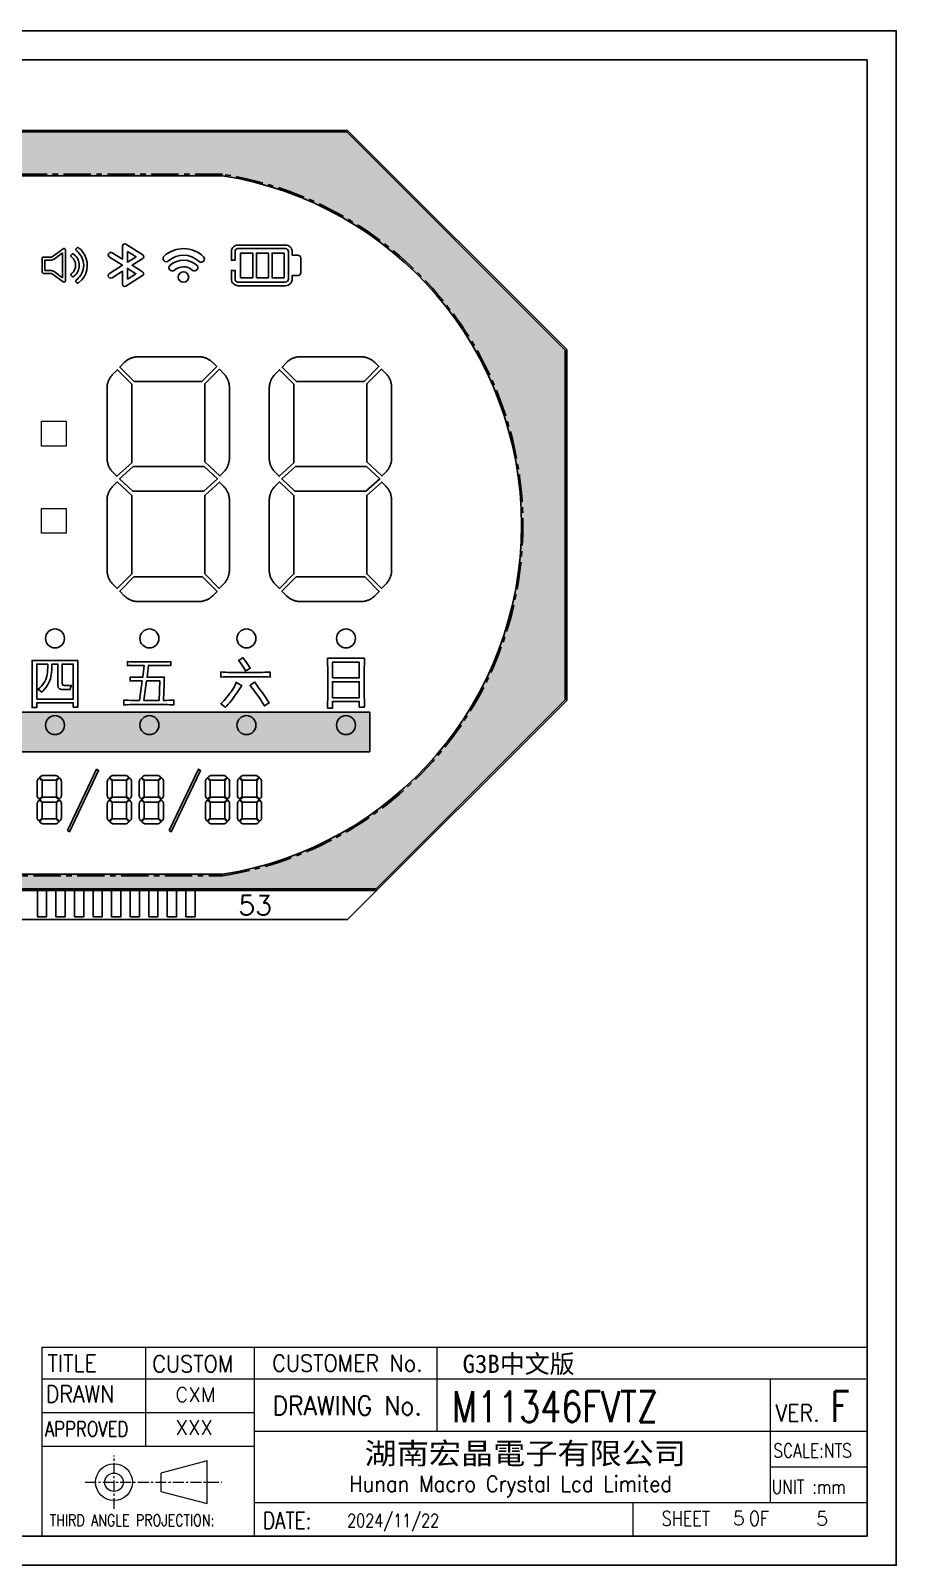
# Model space of a CAD drawing. Header units: millimetres. Extents: x 1653 to 3206, y -200 to 97.
# Drawn here: x 3088 to 3206.4, y -199.6 to 10.4 of the extents above; entities that cross this region are included whole.
import ezdxf
from ezdxf.enums import TextEntityAlignment as Align

# ---------------------------------------------------------------- set-up
doc = ezdxf.new("R2010")
doc.units = ezdxf.units.MM
doc.header["$LTSCALE"] = 3
doc.linetypes.add('CENTER', pattern=[2, 1.25, -0.25, 0.25, -0.25])
for name, color, linetype in [('DIM', 4, 'Continuous'), ('PR', 8, 'Continuous'), ('PR1', 7, 'Continuous')]:
    doc.layers.add(name, color=color, linetype=linetype)
doc.styles.add('romans', font='romans.shx')
doc.styles.get("Standard").update_dxf_attribs({"font": 'simplex.shx'})
doc.styles.add('WMF-宋体0', font='SimSun.ttf')
doc.styles.add('样式 1', font='SimSun.ttf')

# ---------------------------------------------------------------- blocks, each defined once
blk = doc.blocks.new('T')
at = {"lineweight": 18}
for p, q in [((194.26, 29.87), (194.26, 16.29)), ((209.19, 4), (209.19, 29.87)), ((180.11, 25.54), (292.82, 25.54)), ((279.76, 25.54), (279.76, 8.58)), ((180.11, 20.92), (209.19, 20.92)), ((209.19, 18.36), (293, 18.36)), ((180.11, 16.29), (209.19, 16.29)), ((209.19, 8.58), (293, 8.58)), ((260.96, 8.58), (260.96, 4))]:
    blk.add_line(p, q, dxfattribs=at)
at = {"lineweight": 18, "ltscale": 5}
for p, q in [((234.1, 29.87), (234.1, 18.36)), ((279.76, 13.47), (293, 13.47))]:
    blk.add_line(p, q, dxfattribs=at)
at = {"linetype": 'CENTER', "lineweight": 18, "ltscale": 0.4}
for p, q in [((189.94, 7.71), (189.94, 15.03)), ((186, 11.37), (204.69, 11.37))]:
    blk.add_line(p, q, dxfattribs=at)
for points in [[(0, 0), (297, 0), (297, 210), (0, 210)], [(4, 4), (293, 4), (293, 206), (4, 206)]]:
    blk.add_lwpolyline(points, close=True)
at = {"lineweight": 18}
blk.add_lwpolyline([(293, 29.87), (293, 4), (180.11, 4), (180.11, 29.87)], close=True, dxfattribs=at)
at = {"linetype": 'Continuous', "lineweight": 18}
blk.add_lwpolyline([(196.37, 10.11), (202.71, 8.45), (202.71, 14.29), (196.37, 12.63)], close=True, dxfattribs=at)
for radius in [2.52, 1.26]:
    blk.add_circle((189.94, 11.37), radius, dxfattribs=at)
at = {"lineweight": 18}
for s, height, width, p in [('TITLE', 2.3, 0.9, (180.85, 26.49)), ('CUSTOM', 2.3, 0.9, (195.19, 26.42)), ('DRAWN', 2.3, 0.9, (180.6, 22.29)), ('APPROVED', 2.07, 0.8, (180.48, 17.63)), ('SCALE:NTS', 1.92, 0.8, (280.18, 14.76)), ('UNIT :mm', 1.92, 0.8, (279.95, 9.79)), ('THIRD ANGLE PROJECTION:', 1.5843, 0.8, (181.15, 5.37)), ('DATE:', 2.3, 0.8, (210.33, 4.97)), ('SHEET    OF', 2, 0.8, (264.9, 5.42))]:
    blk.add_text(s, height=height, dxfattribs=dict(at, width=width)).set_placement(p)
at = {"lineweight": 18, "width": 0.9}
for s, height, p in [('CUSTOMER No.', 2.3, (221.88, 27.67)), ('DRAWING No.', 2.622, (221.84, 21.85)), ('VER.', 2.3, (283.5, 20.85))]:
    blk.add_text(s, height=height, dxfattribs=at).set_placement(p, align=Align.MIDDLE_CENTER)
at = {"ltscale": 5, "style": 'WMF-宋体0', "width": 1.1}
blk.add_text('湖南宏晶電子有限公司', height=2.931, dxfattribs=at).set_placement((224.23, 13.85))
at = {"width": 0.9}
blk.add_text('Hunan Macro Crystal Lcd Limited', height=2.1725, dxfattribs=at).set_placement((222.14, 10.06))
at = {"layer": 'DIM', "color": 4, "lineweight": 18, "true_color": 0x00ffff, "style": '样式 1'}
blk.add_text('G3B中文版', height=2.5, dxfattribs=at).set_placement((237.64, 26.32))
at = {"layer": 'DIM', "lineweight": 18}
for s, p in [('CXM', (198.33, 22.36)), ('XXX', (198.35, 17.86))]:
    blk.add_text(s, height=1.986, dxfattribs=at).set_placement(p)
at = {"layer": 'DIM', "lineweight": 25, "width": 0.8}
blk.add_text('M11346FVTZ', height=4.2, dxfattribs=at).set_placement((236.17, 19.61))
at = {"layer": 'DIM', "lineweight": 18, "width": 0.8}
for s, height, p in [('F', 4.2, (287.99, 19.65)), ('2024/11/22', 1.8, (221.85, 5.23))]:
    blk.add_text(s, height=height, dxfattribs=at).set_placement(p)

msp = doc.modelspace()

# ---------------------------------------------------------------- hatches: boundary and pattern name
at = {"layer": 'PR', "ltscale": 5.568232}
h = msp.add_hatch(color=256, dxfattribs=at)
h.paths.add_polyline_path([(2961.409, -3.448), (2931.526, -33.331), (2931.526, -81.165), (2957.409, -107.048), (3135.243, -107.048), (3161.126, -81.165), (3161.126, -33.331), (3131.243, -3.448)])
edge = h.paths.add_edge_path(flags=16)
edge.add_line((3114.189, -9.448), (2980.337, -9.448))
edge.add_arc((2985.616, -57.248), 48.091, 96.30279, 263.69721)
edge.add_line((2980.337, -105.048), (3114.189, -105.048))
edge.add_arc((3106.75, -57.248), 48.375, 278.84584, 441.15416)
at = {"layer": 'PR1'}
h = msp.add_hatch(color=1, dxfattribs=at)
h.paths.add_polyline_path([(3048.963, -82.835), (3134.356, -82.835), (3134.356, -88.263), (3048.963, -88.263)])
edge = h.paths.add_edge_path()
edge.add_line((3039.529, -54.723), (3031.854, -54.723))
edge.add_line((3031.854, -54.723), (3028.843, -57.403))
edge.add_line((3028.843, -57.403), (3010.153, -57.403))
edge.add_arc((2992.526, -58.539), 17.664, 3.68918, 89.89546)
edge.add_line((2992.558, -40.876), (2992.558, -21.347))
edge.add_line((2992.558, -21.347), (2990.526, -18.894))
edge.add_line((2990.526, -18.894), (2989.874, -11.456))
edge.add_arc((2992.526, -58.539), 47.158, 4.64143, 93.22354, ccw=False)

# ---------------------------------------------------------------- linework, layer by layer
for p, q in [((3089.51, -22.608), (3089.51, -20.808)), ((3089.71, -20.608), (3090.679, -20.608)), ((3090.916, -20.53), (3092.391, -19.443)), ((3092.31, -20), (3091.153, -20.852)), ((3092.31, -23.417), (3092.31, -20)), ((3092.71, -19.604), (3092.71, -23.812)), ((3089.515, -22.668), (3089.512, -22.652)), ((3090.68, -22.809), (3089.71, -22.808)), ((3090.679, -21.008), (3089.91, -21.008)), ((3089.91, -21.008), (3089.91, -22.408)), ((3089.91, -22.408), (3090.68, -22.409)), ((3092.391, -23.973), (3090.917, -22.887)), ((3091.154, -22.565), (3092.31, -23.417)), ((3103.452, -81.244), (3105.535, -81.244)), ((2957.326, -107.248), (3135.326, -107.248))]:
    msp.add_line(p, q)
at = {"linetype": 'Continuous'}
msp.add_lwpolyline([(2931.326, -33.248), (2931.326, -81.248), (2961.326, -111.248), (3131.326, -111.248), (3161.326, -81.248), (3161.326, -33.248), (3131.326, -3.248), (2961.326, -3.248)], close=True, dxfattribs=at)
at = {"linetype": 'CENTER'}
msp.add_lwpolyline([(3114.205, -9.248), (2980.326, -9.248, 0.8958365), (2980.326, -105.248), (3114.205, -105.248, 0.8566864)], format="xyb", close=True, dxfattribs=at)
for points in [[(3103.278, -22.609), (3101.832, -21.708), (3103.297, -20.795, 0.5551924), (3103.297, -20.286), (3100.967, -18.834, 0.5885902), (3100.508, -19.089), (3100.508, -20.883), (3099.111, -20.013, 1), (3098.741, -20.607), (3100.508, -21.708), (3098.741, -22.809, 1), (3099.111, -23.403), (3100.508, -22.533), (3100.508, -24.303, 0.5885902), (3100.967, -24.558), (3103.278, -23.118, 0.5551924)], [(3093.574, -20.607, -0.486309), (3093.574, -22.81, 0.0572248), (3093.501, -22.881, 0.2780275), (3093.47, -23.057, 0.1308688), (3093.613, -23.241, 0.2536579), (3093.773, -23.266, 0.0883489), (3093.883, -23.203, 0.4862105), (3093.883, -20.213, 0.0571379), (3093.796, -20.159, 0.2785348), (3093.618, -20.172, 0.1304528), (3093.473, -20.354, 0.2536873), (3093.487, -20.515, 0.0882698)], [(3094.253, -19.741, -0.4862143), (3094.253, -23.675, 0.0662183), (3094.174, -23.754, 0.2673369), (3094.149, -23.922, 0.1301906), (3094.292, -24.107, 0.2536268), (3094.452, -24.132, 0.0883878), (3094.562, -24.069, 0.3620283), (3095.366, -20.31, 0.1060279), (3094.562, -19.348, 0.0643918), (3094.466, -19.29, 0.2670806), (3094.297, -19.306, 0.130471), (3094.152, -19.488, 0.2540977), (3094.165, -19.65, 0.0884375)], [(3106.818, -21.109, -0.3918182), (3111.001, -21.178, 0.9180194), (3111.623, -20.528, 0.3918182), (3106.217, -20.438, 0.9906815)], [(3116.329, -18.931, 0.4142136), (3115.429, -19.831), (3115.429, -21.017), (3115.929, -21.017), (3115.929, -19.831, -0.4142136), (3116.329, -19.431), (3122.841, -19.431, -0.4142136), (3123.241, -19.831), (3123.241, -23.604, -0.4142136), (3122.841, -24.004), (3116.329, -24.004, -0.4142136), (3115.929, -23.604), (3115.929, -22.417), (3115.429, -22.417), (3115.429, -23.604, 0.4142136), (3116.329, -24.504), (3122.841, -24.504, 0.4142136), (3123.741, -23.604), (3123.741, -23.117), (3124.517, -23.117, 0.4142136), (3124.917, -22.717), (3124.917, -20.717, 0.4142136), (3124.517, -20.317), (3123.741, -20.317), (3123.741, -19.831, 0.4142136), (3122.841, -18.931)], [(3107.592, -22.414, -0.391484), (3110.123, -22.399, 0.7368701), (3110.799, -21.8, 0.3981998), (3107, -21.736, 0.8784015)]]:
    msp.add_lwpolyline(points, format="xyb", close=True)
for points in [[(3101.208, -19.809), (3101.208, -21.272), (3102.382, -20.541)], [(3116.689, -23.404), (3118.34, -23.404), (3118.34, -20.031), (3116.689, -20.031)], [(3118.84, -23.404), (3120.49, -23.404), (3120.49, -20.031), (3118.84, -20.031)], [(3122.641, -23.404), (3120.99, -23.404), (3120.99, -20.031), (3122.641, -20.031)], [(3101.208, -23.583), (3101.208, -22.144), (3102.363, -22.864)], [(3100.826, -34.958), (3100.898, -34.893), (3100.973, -34.83), (3101.05, -34.769), (3101.13, -34.712), (3101.211, -34.657), (3101.294, -34.605), (3101.379, -34.556), (3101.465, -34.511), (3101.553, -34.468), (3101.643, -34.428), (3101.734, -34.392), (3101.826, -34.359), (3101.919, -34.329), (3102.013, -34.303), (3102.108, -34.28), (3102.204, -34.261), (3102.301, -34.244), (3102.398, -34.232), (3102.495, -34.222), (3102.593, -34.216), (3102.691, -34.214), (3102.716, -34.214), (3110.913, -34.214), (3111.011, -34.215), (3111.108, -34.22), (3111.206, -34.229), (3111.303, -34.241), (3111.4, -34.256), (3111.496, -34.275), (3111.591, -34.297), (3111.686, -34.322), (3111.779, -34.351), (3111.872, -34.383), (3111.963, -34.419), (3112.053, -34.457), (3112.141, -34.499), (3112.228, -34.544), (3112.313, -34.592), (3112.397, -34.644), (3112.478, -34.698), (3112.558, -34.755), (3112.636, -34.814), (3112.711, -34.877), (3112.784, -34.942), (3112.855, -35.009), (3112.872, -35.027), (3113.421, -35.573), (3111.397, -37.598), (3102.132, -37.598), (3100.157, -35.625), (3100.755, -35.026)], [(3123.025, -34.958), (3123.098, -34.893), (3123.173, -34.83), (3123.25, -34.769), (3123.329, -34.712), (3123.41, -34.657), (3123.493, -34.605), (3123.578, -34.556), (3123.665, -34.511), (3123.753, -34.468), (3123.842, -34.428), (3123.933, -34.392), (3124.025, -34.359), (3124.119, -34.329), (3124.213, -34.303), (3124.308, -34.28), (3124.404, -34.261), (3124.5, -34.244), (3124.597, -34.232), (3124.695, -34.222), (3124.793, -34.216), (3124.89, -34.214), (3124.916, -34.214), (3133.112, -34.214), (3133.21, -34.215), (3133.308, -34.22), (3133.406, -34.229), (3133.503, -34.241), (3133.599, -34.256), (3133.695, -34.275), (3133.791, -34.297), (3133.885, -34.322), (3133.979, -34.351), (3134.071, -34.383), (3134.163, -34.419), (3134.252, -34.457), (3134.341, -34.499), (3134.428, -34.544), (3134.513, -34.592), (3134.596, -34.644), (3134.678, -34.698), (3134.758, -34.755), (3134.835, -34.814), (3134.91, -34.877), (3134.984, -34.942), (3135.054, -35.009), (3135.072, -35.027), (3135.62, -35.573), (3133.596, -37.598), (3124.331, -37.598), (3122.356, -35.625), (3122.955, -35.026)], [(3098.406, -38.473), (3098.411, -38.375), (3098.42, -38.278), (3098.432, -38.18), (3098.447, -38.084), (3098.466, -37.988), (3098.488, -37.892), (3098.513, -37.798), (3098.542, -37.704), (3098.574, -37.612), (3098.61, -37.521), (3098.648, -37.431), (3098.69, -37.342), (3098.735, -37.255), (3098.783, -37.17), (3098.834, -37.086), (3098.888, -37.005), (3098.945, -36.925), (3099.005, -36.847), (3099.067, -36.772), (3099.132, -36.699), (3099.199, -36.627), (3099.217, -36.609), (3099.82, -36.007), (3101.789, -37.976), (3101.789, -48.733), (3099.765, -50.578), (3099.217, -50.029), (3099.149, -49.959), (3099.084, -49.886), (3099.021, -49.811), (3098.96, -49.734), (3098.903, -49.655), (3098.848, -49.574), (3098.796, -49.491), (3098.748, -49.406), (3098.702, -49.319), (3098.659, -49.231), (3098.62, -49.142), (3098.583, -49.051), (3098.55, -48.959), (3098.521, -48.865), (3098.494, -48.771), (3098.471, -48.676), (3098.452, -48.58), (3098.436, -48.484), (3098.423, -48.387), (3098.413, -48.289), (3098.407, -48.191), (3098.405, -48.094), (3098.405, -48.068), (3098.405, -38.571)], [(3115.156, -38.331), (3115.159, -38.433), (3115.159, -48.068), (3115.157, -48.166), (3115.152, -48.264), (3115.143, -48.361), (3115.132, -48.458), (3115.116, -48.555), (3115.098, -48.651), (3115.075, -48.746), (3115.05, -48.841), (3115.021, -48.934), (3114.989, -49.027), (3114.953, -49.118), (3114.915, -49.208), (3114.873, -49.296), (3114.828, -49.383), (3114.78, -49.469), (3114.729, -49.552), (3114.675, -49.634), (3114.618, -49.713), (3114.558, -49.791), (3114.496, -49.867), (3114.431, -49.94), (3114.364, -50.011), (3114.346, -50.03), (3113.837, -50.539), (3111.774, -48.616), (3111.774, -37.94), (3113.781, -35.931), (3114.343, -36.491), (3114.414, -36.564), (3114.479, -36.636), (3114.542, -36.711), (3114.602, -36.789), (3114.66, -36.868), (3114.714, -36.949), (3114.766, -37.032), (3114.815, -37.117), (3114.861, -37.203), (3114.904, -37.291), (3114.943, -37.381), (3114.98, -37.472), (3115.013, -37.564), (3115.042, -37.657), (3115.069, -37.751), (3115.092, -37.846), (3115.112, -37.942), (3115.128, -38.039), (3115.141, -38.136), (3115.15, -38.233)], [(3120.606, -38.473), (3120.611, -38.375), (3120.619, -38.278), (3120.631, -38.18), (3120.647, -38.084), (3120.665, -37.988), (3120.688, -37.892), (3120.713, -37.798), (3120.742, -37.704), (3120.774, -37.612), (3120.809, -37.521), (3120.848, -37.431), (3120.89, -37.342), (3120.935, -37.255), (3120.983, -37.17), (3121.034, -37.086), (3121.088, -37.005), (3121.145, -36.925), (3121.204, -36.847), (3121.266, -36.772), (3121.331, -36.699), (3121.399, -36.627), (3121.417, -36.609), (3122.019, -36.007), (3123.988, -37.976), (3123.988, -48.733), (3121.964, -50.578), (3121.417, -50.029), (3121.349, -49.959), (3121.283, -49.886), (3121.22, -49.811), (3121.16, -49.734), (3121.102, -49.655), (3121.048, -49.574), (3120.996, -49.491), (3120.947, -49.406), (3120.901, -49.319), (3120.859, -49.231), (3120.819, -49.142), (3120.783, -49.051), (3120.75, -48.959), (3120.72, -48.865), (3120.694, -48.771), (3120.671, -48.676), (3120.651, -48.58), (3120.635, -48.484), (3120.622, -48.387), (3120.613, -48.289), (3120.607, -48.191), (3120.604, -48.094), (3120.604, -48.068), (3120.604, -38.571)], [(3137.356, -38.331), (3137.358, -38.433), (3137.358, -48.068), (3137.357, -48.166), (3137.351, -48.264), (3137.343, -48.361), (3137.331, -48.458), (3137.316, -48.555), (3137.297, -48.651), (3137.275, -48.746), (3137.249, -48.841), (3137.221, -48.934), (3137.188, -49.027), (3137.153, -49.118), (3137.114, -49.208), (3137.072, -49.296), (3137.027, -49.383), (3136.979, -49.469), (3136.928, -49.552), (3136.874, -49.634), (3136.817, -49.713), (3136.758, -49.791), (3136.696, -49.867), (3136.631, -49.94), (3136.564, -50.011), (3136.545, -50.03), (3136.036, -50.539), (3133.973, -48.616), (3133.973, -37.94), (3135.98, -35.931), (3136.543, -36.491), (3136.613, -36.564), (3136.679, -36.636), (3136.741, -36.711), (3136.802, -36.789), (3136.859, -36.868), (3136.914, -36.949), (3136.966, -37.032), (3137.015, -37.117), (3137.06, -37.203), (3137.103, -37.291), (3137.143, -37.381), (3137.179, -37.472), (3137.212, -37.564), (3137.242, -37.657), (3137.268, -37.751), (3137.291, -37.846), (3137.311, -37.942), (3137.327, -38.039), (3137.34, -38.136), (3137.35, -38.233)], [(3111.634, -52.634), (3101.925, -52.634), (3100.118, -50.943), (3101.977, -49.249), (3111.708, -49.249), (3113.523, -50.941)], [(3133.834, -52.634), (3124.125, -52.634), (3122.317, -50.943), (3124.177, -49.249), (3133.907, -49.249), (3135.722, -50.941)], [(3099.149, -65.279), (3099.217, -65.35), (3099.795, -65.927), (3101.789, -63.929), (3101.789, -53.202), (3099.803, -51.344), (3099.217, -51.929), (3099.199, -51.948), (3099.132, -52.019), (3099.067, -52.092), (3099.005, -52.168), (3098.945, -52.245), (3098.888, -52.325), (3098.834, -52.407), (3098.783, -52.49), (3098.735, -52.575), (3098.69, -52.662), (3098.648, -52.751), (3098.61, -52.841), (3098.574, -52.932), (3098.542, -53.024), (3098.513, -53.118), (3098.488, -53.212), (3098.466, -53.308), (3098.447, -53.404), (3098.432, -53.501), (3098.42, -53.598), (3098.411, -53.695), (3098.406, -53.793), (3098.405, -53.891), (3098.405, -63.388), (3098.405, -63.414), (3098.407, -63.512), (3098.413, -63.609), (3098.423, -63.707), (3098.436, -63.804), (3098.452, -63.9), (3098.471, -63.996), (3098.494, -64.091), (3098.521, -64.186), (3098.55, -64.279), (3098.583, -64.371), (3098.62, -64.462), (3098.659, -64.551), (3098.702, -64.639), (3098.748, -64.726), (3098.796, -64.811), (3098.848, -64.894), (3098.903, -64.975), (3098.96, -65.054), (3099.021, -65.131), (3099.084, -65.206)], [(3114.346, -51.93), (3113.795, -51.379), (3111.774, -53.191), (3111.774, -63.921), (3113.774, -65.921), (3114.346, -65.35), (3114.364, -65.331), (3114.431, -65.26), (3114.496, -65.187), (3114.558, -65.111), (3114.618, -65.034), (3114.674, -64.954), (3114.728, -64.872), (3114.779, -64.789), (3114.827, -64.704), (3114.872, -64.617), (3114.914, -64.528), (3114.953, -64.438), (3114.989, -64.347), (3115.021, -64.255), (3115.05, -64.161), (3115.075, -64.067), (3115.097, -63.971), (3115.116, -63.875), (3115.132, -63.779), (3115.143, -63.682), (3115.152, -63.584), (3115.157, -63.486), (3115.159, -63.388), (3115.159, -53.891), (3115.159, -53.865), (3115.156, -53.767), (3115.15, -53.67), (3115.141, -53.572), (3115.128, -53.475), (3115.112, -53.379), (3115.092, -53.283), (3115.069, -53.188), (3115.042, -53.093), (3115.013, -53), (3114.98, -52.908), (3114.943, -52.817), (3114.904, -52.728), (3114.861, -52.64), (3114.815, -52.553), (3114.766, -52.468), (3114.715, -52.385), (3114.66, -52.304), (3114.602, -52.225), (3114.542, -52.148), (3114.479, -52.073), (3114.414, -52)], [(3121.349, -65.279), (3121.417, -65.35), (3121.995, -65.927), (3123.988, -63.929), (3123.988, -53.202), (3122.002, -51.344), (3121.417, -51.929), (3121.399, -51.948), (3121.331, -52.019), (3121.266, -52.092), (3121.204, -52.168), (3121.145, -52.245), (3121.088, -52.325), (3121.034, -52.407), (3120.983, -52.49), (3120.935, -52.575), (3120.89, -52.662), (3120.848, -52.751), (3120.809, -52.841), (3120.774, -52.932), (3120.742, -53.024), (3120.713, -53.118), (3120.687, -53.212), (3120.665, -53.308), (3120.647, -53.404), (3120.631, -53.501), (3120.619, -53.598), (3120.611, -53.695), (3120.606, -53.793), (3120.604, -53.891), (3120.604, -63.388), (3120.604, -63.414), (3120.607, -63.512), (3120.613, -63.609), (3120.622, -63.707), (3120.635, -63.804), (3120.651, -63.9), (3120.671, -63.996), (3120.694, -64.091), (3120.72, -64.186), (3120.75, -64.279), (3120.783, -64.371), (3120.819, -64.462), (3120.859, -64.551), (3120.901, -64.639), (3120.947, -64.726), (3120.996, -64.811), (3121.048, -64.894), (3121.102, -64.975), (3121.16, -65.054), (3121.22, -65.131), (3121.283, -65.206)], [(3136.545, -51.93), (3135.994, -51.379), (3133.973, -53.191), (3133.973, -63.921), (3135.974, -65.921), (3136.545, -65.35), (3136.563, -65.331), (3136.63, -65.26), (3136.695, -65.187), (3136.757, -65.111), (3136.817, -65.034), (3136.874, -64.954), (3136.928, -64.872), (3136.979, -64.789), (3137.027, -64.704), (3137.072, -64.617), (3137.114, -64.528), (3137.153, -64.438), (3137.188, -64.347), (3137.22, -64.255), (3137.249, -64.161), (3137.275, -64.067), (3137.297, -63.971), (3137.316, -63.875), (3137.331, -63.779), (3137.343, -63.682), (3137.351, -63.584), (3137.357, -63.486), (3137.358, -63.388), (3137.358, -53.891), (3137.358, -53.865), (3137.356, -53.767), (3137.35, -53.67), (3137.34, -53.572), (3137.327, -53.475), (3137.311, -53.379), (3137.291, -53.283), (3137.268, -53.188), (3137.242, -53.093), (3137.212, -53), (3137.179, -52.908), (3137.143, -52.817), (3137.103, -52.728), (3137.061, -52.64), (3137.015, -52.553), (3136.966, -52.468), (3136.914, -52.385), (3136.859, -52.304), (3136.802, -52.225), (3136.742, -52.148), (3136.679, -52.073), (3136.613, -52)], [(3111.479, -64.344), (3113.462, -66.327), (3112.874, -66.916), (3112.804, -66.984), (3112.731, -67.049), (3112.656, -67.112), (3112.579, -67.173), (3112.5, -67.23), (3112.419, -67.285), (3112.336, -67.337), (3112.251, -67.386), (3112.164, -67.432), (3112.076, -67.474), (3111.987, -67.514), (3111.896, -67.55), (3111.804, -67.583), (3111.711, -67.613), (3111.616, -67.639), (3111.521, -67.662), (3111.425, -67.682), (3111.329, -67.698), (3111.232, -67.711), (3111.134, -67.72), (3111.037, -67.726), (3110.939, -67.729), (3110.913, -67.729), (3102.717, -67.729), (3102.619, -67.727), (3102.522, -67.722), (3102.424, -67.714), (3102.327, -67.702), (3102.23, -67.687), (3102.134, -67.668), (3102.039, -67.646), (3101.944, -67.62), (3101.851, -67.592), (3101.758, -67.559), (3101.667, -67.524), (3101.577, -67.485), (3101.489, -67.443), (3101.402, -67.398), (3101.317, -67.35), (3101.233, -67.299), (3101.152, -67.245), (3101.072, -67.188), (3100.994, -67.129), (3100.919, -67.066), (3100.846, -67.001), (3100.775, -66.934), (3100.756, -66.916), (3100.14, -66.3), (3102.093, -64.344)], [(3133.678, -64.344), (3135.662, -66.327), (3135.073, -66.916), (3135.003, -66.984), (3134.93, -67.049), (3134.856, -67.112), (3134.778, -67.173), (3134.699, -67.23), (3134.618, -67.285), (3134.535, -67.337), (3134.45, -67.386), (3134.364, -67.432), (3134.276, -67.474), (3134.186, -67.514), (3134.096, -67.55), (3134.003, -67.583), (3133.91, -67.613), (3133.816, -67.639), (3133.721, -67.662), (3133.625, -67.682), (3133.528, -67.698), (3133.431, -67.711), (3133.334, -67.72), (3133.236, -67.726), (3133.138, -67.729), (3133.112, -67.729), (3124.917, -67.729), (3124.819, -67.727), (3124.721, -67.722), (3124.624, -67.714), (3124.527, -67.702), (3124.43, -67.687), (3124.334, -67.668), (3124.238, -67.646), (3124.144, -67.62), (3124.05, -67.592), (3123.958, -67.559), (3123.867, -67.524), (3123.777, -67.485), (3123.688, -67.443), (3123.601, -67.398), (3123.516, -67.35), (3123.433, -67.299), (3123.351, -67.245), (3123.271, -67.188), (3123.194, -67.129), (3123.118, -67.066), (3123.045, -67.001), (3122.974, -66.934), (3122.956, -66.916), (3122.34, -66.3), (3124.293, -64.344)], [(3116.969, -75.388), (3116.941, -75.41), (3116.706, -75.592), (3116.418, -75.786), (3116.499, -75.886), (3116.684, -76.124), (3116.866, -76.378), (3117.038, -76.647), (3117.204, -76.929), (3117.367, -77.227), (3117.455, -77.167), (3117.727, -77.001), (3118.009, -76.857), (3117.912, -76.701), (3117.756, -76.453), (3117.58, -76.196), (3117.392, -75.936), (3117.189, -75.664)], [(3128.586, -75.48), (3128.586, -75.495), (3128.592, -75.79), (3128.595, -76.094), (3128.598, -76.398), (3128.605, -76.708), (3128.608, -77.021), (3128.611, -77.341), (3128.611, -77.666), (3128.614, -77.992), (3128.614, -78.327), (3128.614, -78.663), (3128.617, -79.004), (3128.617, -79.142), (3128.614, -79.502), (3128.614, -79.85), (3128.614, -80.191), (3128.611, -80.52), (3128.608, -80.843), (3128.605, -81.156), (3128.601, -81.46), (3128.595, -81.755), (3128.592, -82.04), (3128.586, -82.315), (3129.259, -82.315), (3129.259, -81.397), (3132.931, -81.397), (3132.931, -82.162), (3133.636, -82.162), (3133.633, -82.024), (3133.63, -81.733), (3133.623, -81.435), (3133.62, -81.128), (3133.617, -80.818), (3133.614, -80.498), (3133.611, -80.176), (3133.608, -79.847), (3133.608, -79.512), (3133.604, -79.17), (3133.604, -78.822), (3133.604, -78.653), (3133.608, -78.309), (3133.608, -77.97), (3133.608, -77.638), (3133.611, -77.309), (3133.614, -76.99), (3133.617, -76.676), (3133.62, -76.366), (3133.626, -76.065), (3133.63, -75.768), (3133.636, -75.48)], [(3094.426, -75.784), (3088.148, -75.784), (3088.152, -75.819), (3088.161, -76.151), (3088.17, -76.477), (3088.177, -76.796), (3088.18, -77.106), (3088.18, -77.41), (3088.18, -80.383), (3088.18, -80.615), (3088.177, -80.922), (3088.174, -81.235), (3088.167, -81.558), (3088.161, -81.887), (3088.148, -82.225), (3088.794, -82.225), (3088.794, -81.58), (3093.784, -81.58), (3093.784, -82.163), (3094.426, -82.163), (3094.42, -82.031), (3094.411, -81.699), (3094.405, -81.373), (3094.398, -81.054), (3094.395, -80.747), (3094.395, -80.446), (3094.395, -77.41), (3094.395, -77.379), (3094.395, -77.047), (3094.401, -76.721), (3094.408, -76.401), (3094.414, -76.091)], [(3088.794, -81.06), (3088.794, -76.276), (3090.294, -76.276), (3090.291, -76.37), (3090.285, -76.762), (3090.269, -77.116), (3090.247, -77.429), (3090.213, -77.702), (3090.169, -77.93), (3090.122, -78.09), (3090.009, -78.391), (3089.875, -78.673), (3089.712, -78.942), (3089.621, -79.074), (3089.42, -79.315), (3089.195, -79.537), (3088.947, -79.741), (3088.979, -79.757), (3089.273, -79.941), (3089.467, -80.139), (3089.665, -79.932), (3089.878, -79.685), (3090.072, -79.431), (3090.247, -79.171), (3090.401, -78.908), (3090.539, -78.638), (3090.586, -78.516), (3090.664, -78.284), (3090.727, -78.021), (3090.78, -77.73), (3090.821, -77.41), (3090.852, -77.059), (3090.868, -76.683), (3090.874, -76.276), (3091.67, -76.276), (3091.67, -79.19), (3091.739, -79.465), (3091.905, -79.672), (3092.162, -79.741), (3092.337, -79.75), (3092.619, -79.763), (3092.957, -79.769), (3093.355, -79.772), (3093.411, -79.512), (3093.537, -79.19), (3093.505, -79.19), (3093.111, -79.205), (3092.797, -79.215), (3092.559, -79.221), (3092.343, -79.152), (3092.252, -78.883), (3092.252, -76.276), (3093.784, -76.276), (3093.784, -81.06)], [(3107.126, -75.94), (3106.942, -75.952), (3106.625, -75.965), (3106.299, -75.971), (3102.105, -75.971), (3101.798, -75.968), (3101.478, -75.956), (3101.187, -75.94), (3101.187, -76.491), (3101.456, -76.476), (3101.773, -76.463), (3102.105, -76.46), (3103.483, -76.46), (3103.298, -78.086), (3102.471, -78.086), (3102.189, -78.083), (3101.867, -78.073), (3101.585, -78.054), (3101.585, -78.606), (3101.791, -78.59), (3102.105, -78.581), (3102.471, -78.574), (3103.207, -78.574), (3102.841, -81.244), (3101.829, -81.244), (3101.66, -81.244), (3101.318, -81.237), (3101.008, -81.228), (3100.726, -81.212), (3100.726, -81.886), (3100.892, -81.867), (3101.18, -81.845), (3101.513, -81.829), (3101.892, -81.826), (3106.299, -81.826), (3106.672, -81.826), (3107.017, -81.833), (3107.311, -81.842), (3107.552, -81.854), (3107.552, -81.212), (3107.468, -81.219), (3107.22, -81.228), (3106.92, -81.237), (3106.559, -81.24), (3106.146, -81.244), (3106.205, -79.004), (3106.212, -78.681), (3106.234, -78.361), (3106.268, -78.086), (3103.881, -78.086), (3104.063, -76.46), (3106.331, -76.46), (3106.49, -76.463), (3106.807, -76.472), (3107.126, -76.491)], [(3120.735, -77.349), (3120.635, -77.362), (3120.35, -77.39), (3120.024, -77.406), (3119.664, -77.412), (3115.256, -77.412), (3114.958, -77.409), (3114.642, -77.396), (3114.322, -77.377), (3114, -77.349), (3114, -78.054), (3114.012, -78.054), (3114.328, -78.041), (3114.648, -78.032), (3114.968, -78.026), (3115.284, -78.023), (3119.692, -78.023), (3119.792, -78.023), (3120.14, -78.029), (3120.456, -78.038), (3120.735, -78.054)], [(3129.259, -78.177), (3129.259, -76.031), (3132.931, -76.031), (3132.931, -78.177)], [(3116.08, -78.759), (3116.033, -78.909), (3115.929, -79.147), (3115.788, -79.423), (3115.603, -79.733), (3115.378, -80.078), (3115.234, -80.278), (3115.043, -80.532), (3114.845, -80.779), (3114.639, -81.021), (3114.422, -81.256), (3114.2, -81.481), (3113.968, -81.704), (3114.131, -81.816), (3114.394, -82.014), (3114.61, -82.192), (3114.635, -82.17), (3114.811, -81.995), (3114.999, -81.782), (3115.202, -81.534), (3115.422, -81.253), (3115.654, -80.936), (3115.751, -80.795), (3115.929, -80.538), (3116.111, -80.281), (3116.293, -80.021), (3116.474, -79.755), (3116.659, -79.489), (3116.847, -79.219), (3116.618, -79.107), (3116.346, -78.944)], [(3118.592, -78.728), (3118.489, -78.809), (3118.235, -79.006), (3117.978, -79.188), (3118.1, -79.342), (3118.31, -79.608), (3118.511, -79.868), (3118.699, -80.118), (3118.88, -80.363), (3119.049, -80.598), (3119.09, -80.657), (3119.266, -80.908), (3119.435, -81.171), (3119.607, -81.44), (3119.773, -81.719), (3119.939, -82.011), (3120.03, -81.932), (3120.281, -81.757), (3120.581, -81.581), (3120.384, -81.268), (3120.18, -80.952), (3119.992, -80.667), (3119.823, -80.416), (3119.673, -80.2), (3119.541, -80.015), (3119.538, -80.012), (3119.372, -79.805), (3119.194, -79.573), (3119.006, -79.316), (3118.805, -79.035)], [(3129.259, -80.874), (3129.259, -78.697), (3132.931, -78.697), (3132.931, -80.874)], [(3088.941, -94.558), (3089.007, -94.638), (3089.105, -94.735), (3089.515, -94.361), (3089.515, -92.278), (3089.115, -91.878), (3089.007, -91.986), (3088.997, -91.996), (3088.933, -92.078), (3088.885, -92.17), (3088.856, -92.27), (3088.847, -92.373), (3088.847, -94.25), (3088.847, -94.265), (3088.859, -94.368), (3088.891, -94.467)], [(3089.391, -91.606), (3089.482, -91.557), (3089.581, -91.525), (3089.684, -91.512), (3089.699, -91.512), (3091.319, -91.512), (3091.422, -91.522), (3091.522, -91.551), (3091.614, -91.598), (3091.696, -91.662), (3091.706, -91.673), (3091.794, -91.76), (3091.375, -92.18), (3089.605, -92.18), (3089.204, -91.78), (3089.311, -91.673)], [(3092.158, -94.25), (3092.158, -92.336), (3092.145, -92.232), (3092.113, -92.133), (3092.063, -92.042), (3091.996, -91.961), (3091.888, -91.853), (3091.489, -92.253), (3091.489, -94.337), (3091.908, -94.727), (3091.997, -94.638), (3092.008, -94.627), (3092.072, -94.545), (3092.119, -94.453), (3092.148, -94.353)], [(3092.975, -99.07), (3096.976, -90.676), (3097.25, -90.832), (3093.249, -99.227)], [(3098.534, -94.558), (3098.6, -94.638), (3098.697, -94.735), (3099.108, -94.361), (3099.108, -92.278), (3098.708, -91.878), (3098.6, -91.986), (3098.589, -91.996), (3098.525, -92.078), (3098.478, -92.17), (3098.449, -92.27), (3098.439, -92.373), (3098.439, -94.25), (3098.44, -94.265), (3098.452, -94.368), (3098.484, -94.467)], [(3098.984, -91.606), (3099.075, -91.557), (3099.173, -91.525), (3099.276, -91.512), (3099.292, -91.512), (3100.912, -91.512), (3101.015, -91.522), (3101.114, -91.551), (3101.207, -91.598), (3101.288, -91.662), (3101.299, -91.673), (3101.387, -91.76), (3100.968, -92.18), (3099.197, -92.18), (3098.797, -91.78), (3098.904, -91.673)], [(3101.751, -94.25), (3101.751, -92.336), (3101.738, -92.232), (3101.706, -92.133), (3101.656, -92.042), (3101.589, -91.961), (3101.481, -91.853), (3101.082, -92.253), (3101.082, -94.337), (3101.5, -94.727), (3101.59, -94.638), (3101.601, -94.627), (3101.665, -94.545), (3101.712, -94.453), (3101.741, -94.353)], [(3102.921, -94.558), (3102.987, -94.638), (3103.084, -94.735), (3103.495, -94.361), (3103.495, -92.278), (3103.095, -91.878), (3102.987, -91.986), (3102.976, -91.997), (3102.912, -92.078), (3102.865, -92.17), (3102.836, -92.27), (3102.826, -92.373), (3102.826, -94.25), (3102.827, -94.266), (3102.839, -94.368), (3102.871, -94.467)], [(3103.371, -91.607), (3103.462, -91.557), (3103.56, -91.525), (3103.663, -91.512), (3103.679, -91.512), (3105.299, -91.512), (3105.402, -91.522), (3105.501, -91.551), (3105.594, -91.598), (3105.675, -91.662), (3105.686, -91.673), (3105.774, -91.76), (3105.354, -92.18), (3103.584, -92.18), (3103.184, -91.78), (3103.291, -91.673)], [(3106.138, -94.25), (3106.138, -92.336), (3106.125, -92.232), (3106.093, -92.133), (3106.043, -92.042), (3105.976, -91.961), (3105.868, -91.853), (3105.469, -92.253), (3105.469, -94.337), (3105.887, -94.727), (3105.977, -94.638), (3105.988, -94.627), (3106.052, -94.545), (3106.099, -94.453), (3106.128, -94.353)], [(3106.918, -99.07), (3110.919, -90.676), (3111.193, -90.832), (3107.192, -99.227)], [(3111.96, -94.558), (3112.026, -94.638), (3112.123, -94.735), (3112.534, -94.361), (3112.534, -92.278), (3112.134, -91.878), (3112.026, -91.986), (3112.016, -91.997), (3111.952, -92.078), (3111.904, -92.17), (3111.875, -92.27), (3111.866, -92.373), (3111.866, -94.25), (3111.866, -94.266), (3111.878, -94.368), (3111.91, -94.467)], [(3112.41, -91.607), (3112.501, -91.557), (3112.6, -91.525), (3112.702, -91.512), (3112.718, -91.512), (3114.338, -91.512), (3114.441, -91.522), (3114.541, -91.551), (3114.633, -91.598), (3114.714, -91.662), (3114.725, -91.673), (3114.813, -91.76), (3114.394, -92.18), (3112.624, -92.18), (3112.223, -91.78), (3112.33, -91.673)], [(3115.177, -94.25), (3115.177, -92.336), (3115.164, -92.232), (3115.132, -92.133), (3115.082, -92.042), (3115.015, -91.961), (3114.907, -91.853), (3114.508, -92.253), (3114.508, -94.337), (3114.926, -94.727), (3115.016, -94.638), (3115.027, -94.627), (3115.091, -94.545), (3115.138, -94.453), (3115.167, -94.353)], [(3116.348, -94.558), (3116.414, -94.638), (3116.511, -94.735), (3116.922, -94.361), (3116.922, -92.278), (3116.522, -91.878), (3116.414, -91.986), (3116.403, -91.997), (3116.339, -92.078), (3116.292, -92.17), (3116.263, -92.27), (3116.253, -92.373), (3116.253, -94.25), (3116.253, -94.266), (3116.266, -94.368), (3116.298, -94.467)], [(3116.798, -91.607), (3116.888, -91.557), (3116.987, -91.525), (3117.09, -91.512), (3117.106, -91.512), (3118.725, -91.512), (3118.829, -91.522), (3118.928, -91.551), (3119.021, -91.598), (3119.102, -91.662), (3119.113, -91.673), (3119.201, -91.76), (3118.781, -92.18), (3117.011, -92.18), (3116.611, -91.78), (3116.718, -91.673)], [(3119.564, -94.25), (3119.564, -92.336), (3119.552, -92.232), (3119.52, -92.133), (3119.47, -92.042), (3119.403, -91.961), (3119.295, -91.853), (3118.896, -92.253), (3118.896, -94.337), (3119.314, -94.727), (3119.404, -94.638), (3119.415, -94.627), (3119.479, -94.545), (3119.526, -94.453), (3119.555, -94.353)], [(3091.811, -94.818), (3091.438, -95.153), (3089.566, -95.153), (3089.209, -94.819), (3089.577, -94.483), (3091.452, -94.483)], [(3101.404, -94.818), (3101.03, -95.153), (3099.158, -95.153), (3098.801, -94.819), (3099.17, -94.483), (3101.045, -94.483)], [(3105.791, -94.818), (3105.417, -95.153), (3103.545, -95.153), (3103.188, -94.819), (3103.557, -94.483), (3105.432, -94.483)], [(3114.83, -94.818), (3114.457, -95.153), (3112.584, -95.153), (3112.227, -94.819), (3112.596, -94.483), (3114.471, -94.483)], [(3119.218, -94.818), (3118.844, -95.153), (3116.972, -95.153), (3116.615, -94.819), (3116.984, -94.483), (3118.859, -94.483)], [(3088.941, -97.586), (3089.007, -97.666), (3089.091, -97.749), (3089.515, -97.323), (3089.515, -95.287), (3089.112, -94.909), (3089.007, -95.014), (3088.997, -95.024), (3088.933, -95.106), (3088.885, -95.198), (3088.856, -95.298), (3088.847, -95.401), (3088.847, -97.278), (3088.847, -97.293), (3088.86, -97.396), (3088.891, -97.495)], [(3091.997, -95.014), (3091.9, -94.916), (3091.489, -95.284), (3091.489, -97.35), (3091.911, -97.772), (3092.001, -97.682), (3092.072, -97.593), (3092.119, -97.5), (3092.148, -97.401), (3092.158, -97.297), (3092.158, -95.401), (3092.158, -95.386), (3092.145, -95.283), (3092.114, -95.184), (3092.064, -95.093)], [(3098.534, -97.586), (3098.6, -97.666), (3098.683, -97.749), (3099.108, -97.323), (3099.108, -95.287), (3098.705, -94.909), (3098.6, -95.014), (3098.589, -95.024), (3098.525, -95.106), (3098.478, -95.198), (3098.449, -95.298), (3098.439, -95.401), (3098.439, -97.278), (3098.44, -97.293), (3098.452, -97.396), (3098.484, -97.495)], [(3101.59, -95.014), (3101.492, -94.916), (3101.082, -95.284), (3101.082, -97.35), (3101.504, -97.772), (3101.594, -97.682), (3101.665, -97.593), (3101.712, -97.5), (3101.741, -97.401), (3101.751, -97.297), (3101.751, -95.401), (3101.75, -95.386), (3101.738, -95.283), (3101.706, -95.184), (3101.656, -95.093)], [(3102.921, -97.586), (3102.987, -97.666), (3103.07, -97.749), (3103.495, -97.324), (3103.495, -95.287), (3103.091, -94.909), (3102.987, -95.014), (3102.976, -95.025), (3102.912, -95.106), (3102.865, -95.198), (3102.836, -95.298), (3102.826, -95.401), (3102.826, -97.278), (3102.827, -97.294), (3102.839, -97.396), (3102.871, -97.495)], [(3105.977, -95.014), (3105.879, -94.916), (3105.469, -95.284), (3105.469, -97.35), (3105.891, -97.772), (3105.981, -97.683), (3106.052, -97.593), (3106.099, -97.5), (3106.128, -97.401), (3106.138, -97.298), (3106.138, -95.401), (3106.137, -95.386), (3106.125, -95.283), (3106.093, -95.184), (3106.043, -95.093)], [(3111.96, -97.586), (3112.026, -97.666), (3112.11, -97.749), (3112.534, -97.324), (3112.534, -95.287), (3112.131, -94.909), (3112.026, -95.014), (3112.016, -95.025), (3111.952, -95.106), (3111.904, -95.198), (3111.875, -95.298), (3111.866, -95.401), (3111.866, -97.278), (3111.866, -97.294), (3111.878, -97.396), (3111.91, -97.495)], [(3115.016, -95.014), (3114.919, -94.916), (3114.508, -95.284), (3114.508, -97.35), (3114.93, -97.772), (3115.02, -97.683), (3115.091, -97.593), (3115.138, -97.5), (3115.167, -97.401), (3115.177, -97.298), (3115.177, -95.401), (3115.177, -95.386), (3115.164, -95.283), (3115.133, -95.184), (3115.083, -95.093)], [(3116.348, -97.586), (3116.414, -97.666), (3116.497, -97.749), (3116.922, -97.324), (3116.922, -95.287), (3116.518, -94.909), (3116.414, -95.014), (3116.403, -95.025), (3116.339, -95.106), (3116.292, -95.198), (3116.263, -95.298), (3116.253, -95.401), (3116.253, -97.278), (3116.253, -97.294), (3116.266, -97.396), (3116.298, -97.495)], [(3119.404, -95.014), (3119.306, -94.916), (3118.896, -95.284), (3118.896, -97.35), (3119.318, -97.772), (3119.408, -97.683), (3119.478, -97.593), (3119.526, -97.5), (3119.555, -97.401), (3119.564, -97.298), (3119.564, -95.401), (3119.564, -95.386), (3119.552, -95.283), (3119.52, -95.184), (3119.47, -95.093)], [(3091.627, -98.041), (3091.536, -98.091), (3091.438, -98.123), (3091.335, -98.136), (3091.319, -98.136), (3089.703, -98.136), (3089.6, -98.127), (3089.501, -98.097), (3089.409, -98.05), (3089.326, -97.985), (3089.184, -97.843), (3089.559, -97.467), (3091.419, -97.467), (3091.818, -97.865), (3091.707, -97.975)], [(3101.22, -98.041), (3101.129, -98.091), (3101.031, -98.123), (3100.928, -98.136), (3100.912, -98.136), (3099.296, -98.136), (3099.193, -98.127), (3099.093, -98.097), (3099.001, -98.05), (3098.919, -97.985), (3098.777, -97.843), (3099.152, -97.467), (3101.012, -97.467), (3101.41, -97.865), (3101.3, -97.975)], [(3105.607, -98.041), (3105.516, -98.091), (3105.417, -98.123), (3105.315, -98.136), (3105.299, -98.136), (3103.683, -98.136), (3103.58, -98.127), (3103.48, -98.098), (3103.388, -98.05), (3103.306, -97.985), (3103.164, -97.843), (3103.539, -97.467), (3105.399, -97.467), (3105.797, -97.865), (3105.687, -97.975)], [(3114.646, -98.041), (3114.555, -98.091), (3114.457, -98.123), (3114.354, -98.136), (3114.338, -98.136), (3112.722, -98.136), (3112.619, -98.127), (3112.52, -98.098), (3112.427, -98.05), (3112.345, -97.985), (3112.203, -97.843), (3112.578, -97.467), (3114.438, -97.467), (3114.836, -97.865), (3114.726, -97.975)], [(3119.034, -98.041), (3118.943, -98.091), (3118.844, -98.123), (3118.741, -98.136), (3118.725, -98.136), (3117.11, -98.136), (3117.007, -98.127), (3116.907, -98.098), (3116.815, -98.05), (3116.733, -97.985), (3116.591, -97.843), (3116.966, -97.467), (3118.826, -97.467), (3119.224, -97.865), (3119.114, -97.975)], [(3088.871, -110.848), (3088.871, -107.248), (3090.141, -107.248), (3090.141, -110.848)], [(3091.411, -110.848), (3091.411, -107.248), (3092.681, -107.248), (3092.681, -110.848)], [(3093.951, -110.848), (3093.951, -107.248), (3095.221, -107.248), (3095.221, -110.848)], [(3096.491, -110.848), (3096.491, -107.248), (3097.761, -107.248), (3097.761, -110.848)], [(3099.031, -110.848), (3099.031, -107.248), (3100.301, -107.248), (3100.301, -110.848)], [(3101.571, -110.848), (3101.571, -107.248), (3102.841, -107.248), (3102.841, -110.848)], [(3104.111, -110.848), (3104.111, -107.248), (3105.381, -107.248), (3105.381, -110.848)], [(3106.651, -110.848), (3106.651, -107.248), (3107.921, -107.248), (3107.921, -110.848)], [(3109.191, -110.848), (3109.191, -107.248), (3110.461, -107.248), (3110.461, -110.848)]]:
    msp.add_lwpolyline(points, close=True)
at = {"lineweight": 0}
for points in [[(3089.447, -46.439), (3089.447, -43.054), (3092.831, -43.054), (3092.831, -46.439)], [(3089.447, -58.379), (3089.447, -54.995), (3092.831, -54.995), (3092.831, -58.379)]]:
    msp.add_lwpolyline(points, close=True, dxfattribs=at)
msp.add_lwpolyline([(3103.452, -81.244), (3103.818, -78.574), (3105.626, -78.574), (3105.535, -81.244)])
for centre, radius in [((3108.87, -23.315), 0.716), ((3091.287, -72.765), 1.298), ((3104.202, -72.765), 1.298), ((3117.488, -72.765), 1.298), ((3131.111, -72.765), 1.298), ((3091.287, -84.633), 1.298), ((3104.202, -84.633), 1.298), ((3117.488, -84.633), 1.298), ((3131.111, -84.633), 1.298)]:
    msp.add_circle(centre, radius)
for centre, radius, start, end in [((3089.895, -20.806), 0.384, 171.33127, 180.35425), ((3089.661, -20.759), 0.147, 92.34145, 175.67918), ((3089.709, -21.01), 0.402, 89.76791, 97.62127), ((3090.687, -20.233), 0.375, 268.7224, 307.6548), ((3090.696, -20.26), 0.749, 268.70409, 307.68825), ((3092.51, -19.604), 0.2, 0.05866, 126.32277), ((3089.952, -22.608), 0.442, 179.98553, 185.63284), ((3089.659, -22.658), 0.145, 184.18598, 262.02174), ((3089.704, -22.473), 0.336, 258.81378, 271.01632), ((3090.695, -23.162), 0.754, 52.45296, 91.11277), ((3090.687, -23.186), 0.377, 52.47954, 91.05718), ((3092.51, -23.812), 0.2, 233.72438, 0.10605)]:
    msp.add_arc(centre, radius, start, end)
at = {"layer": 'PR', "linetype": 'Continuous'}
msp.add_lwpolyline([(2961.409, -3.448), (2931.526, -33.331), (2931.526, -81.165), (2957.409, -107.048), (3135.243, -107.048), (3161.126, -81.165), (3161.126, -33.331), (3131.243, -3.448)], close=True, dxfattribs=at)
msp.add_lwpolyline([(3114.189, -9.448), (2980.337, -9.448, 0.8956308), (2980.337, -105.048), (3114.189, -105.048, 0.85641)], format="xyb", close=True, dxfattribs=at)
at = {"layer": 'PR1', "color": 1}
msp.add_lwpolyline([(3048.963, -82.835), (3134.356, -82.835), (3134.356, -88.263), (3048.963, -88.263)], close=True, dxfattribs=at)

# ---------------------------------------------------------------- block references
msp.add_blockref('T', (2909.421, -199.603))

# ---------------------------------------------------------------- texts
at = {"style": 'romans'}
msp.add_text('53', height=2.6928, dxfattribs=at).set_placement((3118.691, -109.272), align=Align.MIDDLE)
at = {"layer": 'DIM', "ltscale": 5}
for p in [(3184.884, -194.088), (3196.271, -194.171)]:
    msp.add_text('5', height=1.916, dxfattribs=at).set_placement(p, align=Align.CENTER)

doc.saveas('drawing.dxf')
